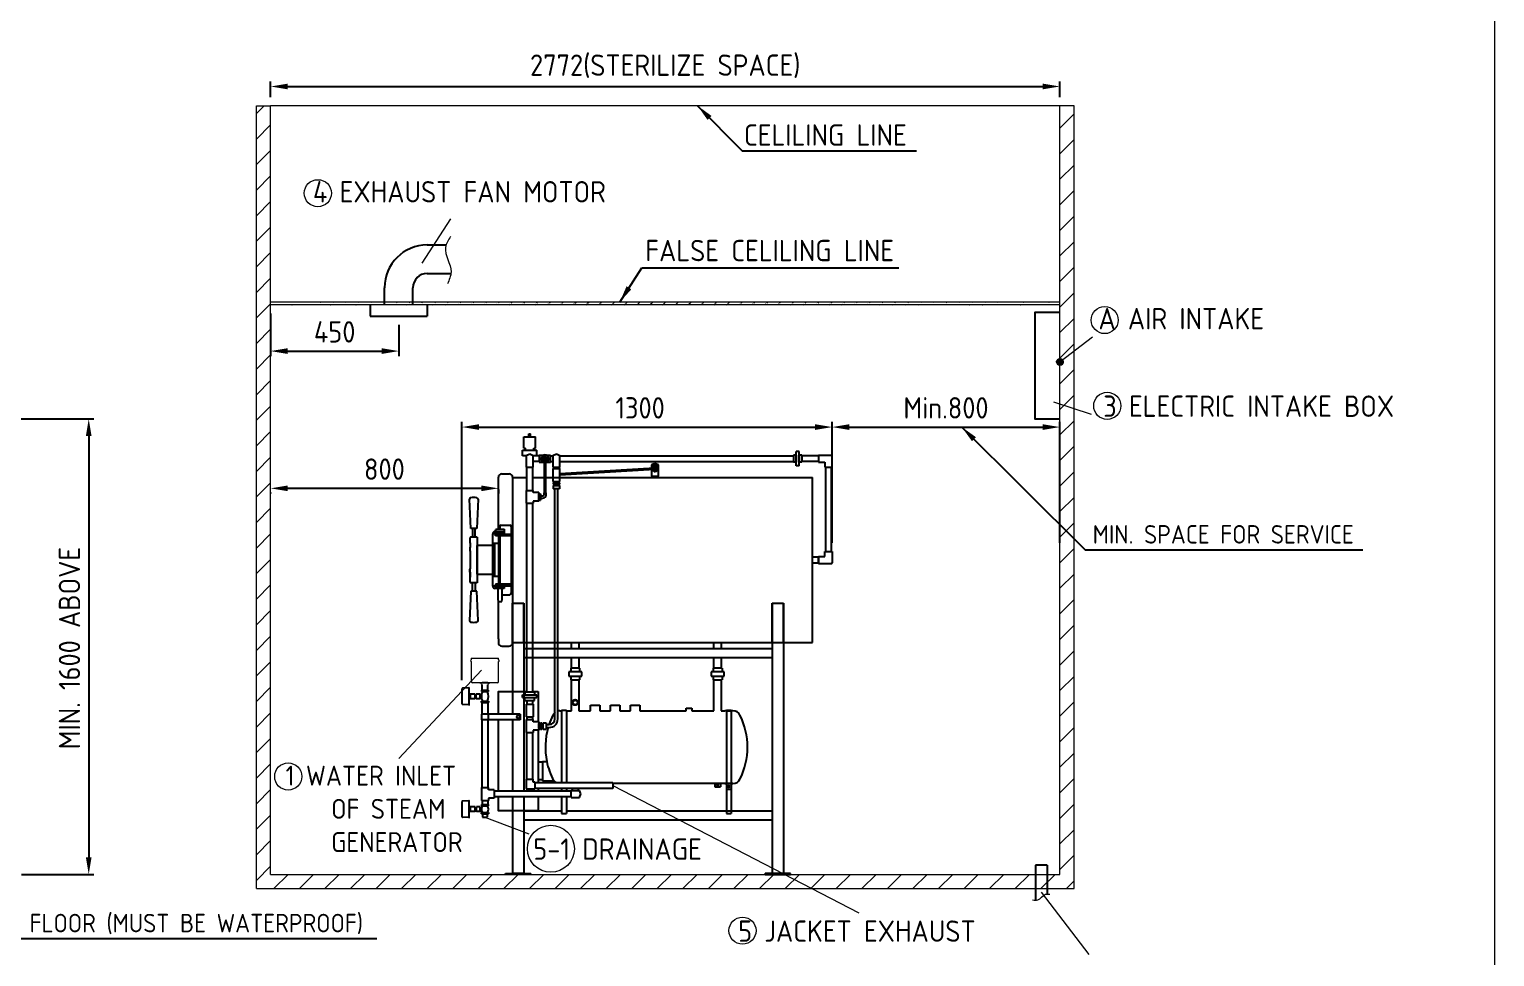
# Model space of a CAD drawing. Header units: millimetres. Extents: x -210545 to -198825, y -6489 to 1751.
# Drawn here: x -203972 to -198825, y -4350 to -1092 of the extents above; entities that cross this region are included whole.
import ezdxf

# ---------------------------------------------------------------- set-up
doc = ezdxf.new("R2010")
doc.units = ezdxf.units.MM
for name, pattern in [('DASHED2', [9.525, 6.35, -3.175]), ('HIDDEN', [9.525, 6.35, -3.175]), ('HIDDEN2', [4.7625, 3.175, -1.5875])]:
    doc.linetypes.add(name, pattern=pattern)
doc.layers.get('0').update_dxf_attribs({"lineweight": 25})
for name, color, linetype, lineweight in [('D', 3, 'Continuous', 13), ('F', 7, 'Continuous', 15), ('H', 2, 'HIDDEN', 15), ('HIDDEN', 1, 'HIDDEN2', 9), ('S', 4, 'Continuous', 15), ('線段', 7, 'Continuous', 25)]:
    doc.layers.add(name, color=color, linetype=linetype, lineweight=lineweight)
doc.styles.get("Standard").update_dxf_attribs({"font": 'KAIU.TTF'})
doc.styles.add('STU25', font='isocp2.shx')
doc.dimstyles.new('STU25', dxfattribs={"dimscale": 30, "dimtxt": 2.5, "dimasz": 2, "dimexe": 0.6, "dimexo": 1, "dimgap": 1, "dimtad": 1, "dimdsep": 46, "dimtxsty": 'STU25', "dimcen": 2, "dimazin": 2, "dimtfac": 1, "dimtmove": 0, "dimatfit": 3, "dimfxl": 0, "dimtolj": 1, "dimtzin": 0, "dimarcsym": 0})
doc.dimstyles.new('STU25$7', dxfattribs={"dimscale": 30, "dimtxt": 2.5, "dimasz": 2, "dimexe": 1.25, "dimexo": 0.625, "dimgap": 1, "dimtad": 0, "dimdec": 4, "dimdsep": 46, "dimtxsty": 'STU25', "dimcen": 2.5, "dimazin": 2, "dimtfac": 1, "dimtdec": 4, "dimtmove": 0, "dimatfit": 3, "dimfxl": 0, "dimtolj": 1, "dimtzin": 0, "dimarcsym": 0})

# ---------------------------------------------------------------- blocks, each defined once
blk = doc.blocks.new('*D1')
at = {"layer": 'D', "color": 0, "linetype": 'Continuous', "lineweight": -2}
for p, q in [((-202451.9, -3378.8), (-202451.9, -2471.4)), ((-202391.9, -2489.4), (-201211.9, -2489.4)), ((-201151.9, -2896.5), (-201151.9, -2471.4))]:
    blk.add_line(p, q, dxfattribs=at)
at = {"layer": 'D', "color": 0}
for points in [[(-202391.9, -2479.4), (-202391.9, -2499.4), (-202451.9, -2489.4)], [(-201211.9, -2499.4), (-201211.9, -2479.4), (-201151.9, -2489.4)]]:
    blk.add_solid(points, dxfattribs=at)
at = {"layer": 'Defpoints', "color": 0}
for p in [(-201151.9, -2489.4), (-201151.9, -2926.5), (-202451.9, -3408.8)]:
    blk.add_point(p, dxfattribs=at)
at = {"layer": 'D', "color": 0, "insert": (-201826.3, -2421.9), "char_height": 75, "attachment_point": 5, "style": 'STU25'}
blk.add_mtext('\\A1;1300', dxfattribs=at)
blk = doc.blocks.new('*D2')
at = {"layer": 'D', "color": 0, "linetype": 'Continuous', "lineweight": -2}
for p, q in [((-203124.1, -2090.6), (-203124.1, -2240.5)), ((-202674.1, -2129.7), (-202674.1, -2240.5)), ((-203064.1, -2222.5), (-202734.1, -2222.5))]:
    blk.add_line(p, q, dxfattribs=at)
at = {"layer": 'D', "color": 0}
for points in [[(-203064.1, -2212.5), (-203064.1, -2232.5), (-203124.1, -2222.5)], [(-202734.1, -2232.5), (-202734.1, -2212.5), (-202674.1, -2222.5)]]:
    blk.add_solid(points, dxfattribs=at)
at = {"layer": 'Defpoints', "color": 0}
for p in [(-203124.1, -2060.6), (-202674.1, -2099.7), (-202674.1, -2222.5)]:
    blk.add_point(p, dxfattribs=at)
at = {"layer": 'D', "color": 0, "insert": (-202899.1, -2155), "char_height": 75, "attachment_point": 5, "style": 'STU25'}
blk.add_mtext('\\A1;450', dxfattribs=at)
blk = doc.blocks.new('*D6')
at = {"layer": 'D', "color": 0, "lineweight": -2}
for p, q in [((-203124.1, -2719.5), (-203124.1, -2722.6)), ((-202384.1, -2704.6), (-203064.1, -2704.6)), ((-202324.1, -2708.6), (-202324.1, -2722.6))]:
    blk.add_line(p, q, dxfattribs=at)
at = {"layer": 'D', "color": 0}
for points in [[(-203064.1, -2694.6), (-203064.1, -2714.6), (-203124.1, -2704.6)], [(-202384.1, -2714.6), (-202384.1, -2694.6), (-202324.1, -2704.6)]]:
    blk.add_solid(points, dxfattribs=at)
at = {"layer": 'Defpoints', "color": 0}
for p in [(-203124.1, -2689.5), (-203124.1, -2704.6), (-202324.1, -2678.6)]:
    blk.add_point(p, dxfattribs=at)
at = {"layer": 'D', "color": 0, "insert": (-202724.5, -2637.1), "char_height": 75, "attachment_point": 5, "style": 'STU25'}
blk.add_mtext('\\A1;{\\Fisocp2.shx;800}', dxfattribs=at)
blk = doc.blocks.new('*D15')
at = {"layer": 'D', "color": 0, "lineweight": -2}
for p, q in [((-201151.9, -2896.5), (-201151.9, -2471.4)), ((-201091.9, -2489.4), (-200411.9, -2489.4)), ((-200351.9, -2896.5), (-200351.9, -2471.4))]:
    blk.add_line(p, q, dxfattribs=at)
at = {"layer": 'D', "color": 0}
for points in [[(-201091.9, -2479.4), (-201091.9, -2499.4), (-201151.9, -2489.4)], [(-200411.9, -2499.4), (-200411.9, -2479.4), (-200351.9, -2489.4)]]:
    blk.add_solid(points, dxfattribs=at)
at = {"layer": 'Defpoints', "color": 0}
for p in [(-200351.9, -2489.4), (-201151.9, -2926.5), (-200351.9, -2926.5)]:
    blk.add_point(p, dxfattribs=at)
at = {"layer": 'D', "color": 0, "insert": (-200751.9, -2421.9), "char_height": 75, "attachment_point": 5, "style": 'STU25'}
blk.add_mtext('\\A1;Min.800', dxfattribs=at)
blk = doc.blocks.new('*D19')
at = {"layer": 'D', "color": 0, "lineweight": -2}
for p, q in [((-204337.8, -2460.6), (-203745, -2460.6)), ((-203763, -2520.6), (-203763, -4000.6)), ((-203999, -4060.6), (-203745, -4060.6))]:
    blk.add_line(p, q, dxfattribs=at)
at = {"layer": 'D', "color": 0}
for points in [[(-203753, -2520.6), (-203773, -2520.6), (-203763, -2460.6)], [(-203773, -4000.6), (-203753, -4000.6), (-203763, -4060.6)]]:
    blk.add_solid(points, dxfattribs=at)
at = {"layer": 'Defpoints', "color": 0}
for p in [(-204367.8, -2460.6), (-204029, -4060.6), (-203763, -4060.6)]:
    blk.add_point(p, dxfattribs=at)
at = {"layer": 'D', "color": 0, "insert": (-203830.5, -3265.6), "char_height": 75, "attachment_point": 5, "rotation": 90, "style": 'STU25'}
blk.add_mtext('\\A1;{\\Fisocp2.shx;MIN. 1600 ABOVE}', dxfattribs=at)
blk = doc.blocks.new('*D20')
at = {"layer": 'D', "color": 0, "lineweight": -2}
for p, q in [((-203124.1, -1330.6), (-203124.1, -1275.1)), ((-200351.9, -1330.6), (-200351.9, -1275.1)), ((-203064.1, -1293.1), (-200411.9, -1293.1))]:
    blk.add_line(p, q, dxfattribs=at)
at = {"layer": 'D', "color": 0}
for points in [[(-203064.1, -1283.1), (-203064.1, -1303.1), (-203124.1, -1293.1)], [(-200411.9, -1303.1), (-200411.9, -1283.1), (-200351.9, -1293.1)]]:
    blk.add_solid(points, dxfattribs=at)
at = {"layer": 'Defpoints', "color": 0}
for p in [(-200351.9, -1293.1), (-203124.1, -1360.6), (-200351.9, -1360.6)]:
    blk.add_point(p, dxfattribs=at)
at = {"layer": 'D', "color": 0, "insert": (-201738, -1221.9), "char_height": 75, "attachment_point": 5, "style": 'STU25'}
blk.add_mtext('\\A1;{\\Fisocp2.shx;2772(STERILIZE SPACE)}', dxfattribs=at)

msp = doc.modelspace()

# ---------------------------------------------------------------- hatches: boundary and pattern name
msp.add_hatch(color=256).paths.add_polyline_path([(-200341.163, -2260.591, 1), (-200362.684, -2260.591, 1)])
at = {"layer": 'H', "linetype": 'HIDDEN', "ltscale": 5}
h = msp.add_hatch(dxfattribs=at)
h.set_pattern_fill('ANSI31', color=256, scale=20, style=0)
h.set_pattern_definition([(45, (30992.43, 15995.374), (-44.90128, 44.90128), [])])
h.paths.add_polyline_path([(-203174.12, -4110.591), (-203174.12, -1360.591), (-203124.12, -1360.591), (-203124.12, -4060.591), (-200351.924, -4060.591), (-200351.924, -1360.591), (-200301.924, -1360.591), (-200301.924, -4110.591)])
at = {"layer": 'H'}
h = msp.add_hatch(dxfattribs=at)
h.set_pattern_fill('ANSI31', color=256, scale=10, style=0)
h.set_pattern_definition([(45, (30711.61, 15455.7), (-22.4506403, 22.4506403), [])])
edge = h.paths.add_edge_path()
edge.add_line((-200351.924, -2060.591), (-203124.12, -2060.591))
edge.add_line((-200351.924, -2050.591), (-203124.12, -2050.591))

# ---------------------------------------------------------------- linework, layer by layer
at = {"linetype": 'Continuous'}
for p, q in [((-202574.12, -1849.843), (-202508.2, -1849.843)), ((-202574.12, -1949.843), (-202490.825, -1949.843)), ((-202724.12, -2060.591), (-202724.12, -1999.843)), ((-202624.12, -2060.591), (-202624.12, -1999.843)), ((-202774.12, -2060.591), (-202774.12, -2099.735)), ((-202774.12, -2099.735), (-202574.12, -2099.735)), ((-202574.12, -2060.591), (-202574.12, -2099.735)), ((-202217.12, -2513.574), (-202211.12, -2513.574)), ((-202217.12, -2523.574), (-202217.12, -2513.574)), ((-202211.12, -2523.574), (-202211.12, -2513.574)), ((-202239.12, -2570.084), (-202189.12, -2570.084)), ((-202239.12, -2580.084), (-202239.12, -2570.084)), ((-202234.12, -2523.574), (-202194.12, -2523.574)), ((-202234.12, -2563.574), (-202234.12, -2523.574)), ((-202234.12, -2563.574), (-202229.12, -2563.574)), ((-202229.12, -2570.084), (-202229.12, -2563.574)), ((-202199.12, -2570.084), (-202199.12, -2563.574)), ((-202199.12, -2563.574), (-202194.12, -2563.574)), ((-202194.12, -2563.574), (-202194.12, -2523.574)), ((-202189.12, -2580.084), (-202189.12, -2570.084)), ((-202239.12, -2590.084), (-202239.12, -2580.084)), ((-202226.62, -2590.084), (-202239.12, -2590.084)), ((-202214.12, -2585.084), (-202226.62, -2590.084)), ((-202226.62, -2590.084), (-202226.62, -2630.084)), ((-202201.62, -2590.084), (-202214.12, -2585.084)), ((-202189.12, -2590.084), (-202201.62, -2590.084)), ((-202180.702, -2590.084), (-202201.62, -2590.084)), ((-202201.62, -2630.084), (-202201.62, -2590.084)), ((-202180.702, -2610.084), (-202201.62, -2610.084)), ((-202189.12, -2590.084), (-202189.12, -2580.084)), ((-202180.702, -2587.584), (-202164.92, -2587.584)), ((-202180.702, -2587.584), (-202180.702, -2612.584)), ((-202180.702, -2612.584), (-202164.92, -2612.584)), ((-202156.484, -2587.584), (-202140.702, -2587.584)), ((-202156.484, -2612.584), (-202140.702, -2612.584)), ((-202140.702, -2612.584), (-202140.702, -2587.584)), ((-202120.327, -2585.084), (-202132.827, -2590.084)), ((-202132.827, -2590.084), (-202132.827, -2630.084)), ((-202107.827, -2590.084), (-202120.327, -2585.084)), ((-202107.827, -2630.084), (-202107.827, -2590.084)), ((-201774.12, -2617.166), (-201786.62, -2622.166)), ((-201786.62, -2622.166), (-201786.62, -2632.789)), ((-201761.62, -2622.166), (-201774.12, -2617.166)), ((-201761.62, -2662.166), (-201761.62, -2622.166)), ((-201277.722, -2587.584), (-201287.722, -2587.584)), ((-201287.722, -2587.584), (-201287.722, -2612.584)), ((-201277.722, -2612.584), (-201287.722, -2612.584)), ((-201267.722, -2575.084), (-201277.722, -2575.084)), ((-201277.722, -2625.084), (-201277.722, -2575.084)), ((-201277.722, -2587.584), (-201277.722, -2612.584)), ((-201267.722, -2625.084), (-201267.722, -2575.084)), ((-201257.722, -2587.584), (-201267.722, -2587.584)), ((-201267.722, -2587.584), (-201267.722, -2612.584)), ((-201257.722, -2612.584), (-201267.722, -2612.584)), ((-201257.722, -2587.584), (-201257.722, -2612.584)), ((-201199.624, -2590.084), (-201257.722, -2590.084)), ((-201199.624, -2610.084), (-201257.722, -2610.084)), ((-201199.624, -2587.584), (-201153.927, -2587.584)), ((-201199.624, -2587.584), (-201199.624, -2612.584)), ((-201199.624, -2612.584), (-201176.927, -2612.584)), ((-201176.927, -2612.584), (-201176.927, -2629.698)), ((-201151.927, -2629.698), (-201151.927, -2589.584)), ((-202226.62, -2630.084), (-202201.62, -2630.084)), ((-202132.827, -2630.084), (-202107.827, -2630.084)), ((-202132.827, -2635.084), (-202107.827, -2635.084)), ((-202132.827, -2635.084), (-202132.827, -2680.084)), ((-202130.327, -2630.084), (-202130.327, -2635.084)), ((-202110.327, -2630.084), (-202110.327, -2635.084)), ((-202107.827, -2680.084), (-202107.827, -2635.084)), ((-201786.62, -2636.789), (-201786.62, -2662.166)), ((-201786.62, -2662.166), (-201761.62, -2662.166)), ((-201267.722, -2625.084), (-201277.722, -2625.084)), ((-201176.927, -2629.698), (-201151.927, -2629.698)), ((-201174.427, -2926.47), (-201174.427, -2629.698)), ((-201154.427, -2926.47), (-201154.427, -2629.698)), ((-201154.427, -2629.698), (-201151.927, -2629.698)), ((-202226.62, -2712.189), (-202226.62, -2757.189)), ((-202226.62, -2712.189), (-202201.62, -2712.189)), ((-202201.62, -2719.689), (-202201.62, -2712.189)), ((-202181.62, -2719.689), (-202201.62, -2719.689)), ((-202181.62, -2719.689), (-202181.62, -2749.689)), ((-202181.62, -2724.006), (-202176.62, -2724.006)), ((-202181.62, -2745.978), (-202181.62, -2724.006)), ((-202181.62, -2743.299), (-202181.62, -2726.08)), ((-202176.62, -2724.006), (-202176.62, -2745.978)), ((-202132.827, -2680.084), (-202107.827, -2680.084)), ((-202131.391, -2685.084), (-202109.419, -2685.084)), ((-202131.391, -2685.084), (-202131.391, -2690.084)), ((-202109.419, -2690.084), (-202131.391, -2690.084)), ((-202131.391, -2695.084), (-202109.419, -2695.084)), ((-202131.391, -2695.084), (-202131.391, -2705.962)), ((-202109.419, -2705.962), (-202131.391, -2705.962)), ((-202128.712, -2680.084), (-202128.712, -2685.084)), ((-202128.712, -2685.084), (-202111.493, -2685.084)), ((-202128.712, -2690.084), (-202128.712, -2695.084)), ((-202128.712, -2695.084), (-202111.493, -2695.084)), ((-202111.493, -2680.084), (-202111.493, -2685.084)), ((-202111.493, -2690.084), (-202111.493, -2695.084)), ((-202109.419, -2685.084), (-202109.419, -2690.084)), ((-202109.419, -2695.084), (-202109.419, -2705.962)), ((-202421.104, -2845.943), (-202425.604, -2742.789)), ((-202395.617, -2743.04), (-202400.104, -2845.943)), ((-202226.62, -2757.189), (-202201.62, -2757.189)), ((-202181.62, -2749.689), (-202201.62, -2749.689)), ((-202201.62, -2749.689), (-202201.62, -2757.189)), ((-202181.62, -2745.978), (-202176.62, -2745.978)), ((-202400.104, -2845.943), (-202421.104, -2845.943)), ((-202415.354, -2845.943), (-202415.354, -2876.084)), ((-202405.854, -2876.084), (-202405.854, -2845.943)), ((-202344.12, -2863.584), (-202324.12, -2863.584)), ((-202344.12, -3048.084), (-202344.12, -2864.084)), ((-202336.12, -2856.084), (-202304.12, -2856.084)), ((-202304.12, -2862.084), (-202335.914, -2862.084)), ((-202332.053, -2848.012), (-202333.138, -2849.096)), ((-202333.138, -2855), (-202333.138, -2849.096)), ((-202333.138, -2855), (-202332.053, -2856.084)), ((-202332.053, -2848.012), (-202304.186, -2848.012)), ((-202332.053, -2856.084), (-202304.186, -2856.084)), ((-202304.186, -2848.012), (-202303.102, -2849.096)), ((-202303.102, -2855), (-202304.186, -2856.084)), ((-202304.12, -2856.084), (-202304.12, -2862.084)), ((-202303.102, -2855), (-202303.102, -2849.096)), ((-202324.12, -2898.584), (-202344.12, -2898.584)), ((-202338.12, -2898.584), (-202338.12, -3013.584)), ((-201176.927, -2943.584), (-201176.927, -2926.47)), ((-201176.927, -2926.47), (-201151.927, -2926.47)), ((-201154.427, -2926.47), (-201151.927, -2926.47)), ((-201151.927, -2926.47), (-201151.927, -2966.584)), ((-201199.624, -2943.584), (-201176.927, -2943.584)), ((-201199.624, -2943.584), (-201199.624, -2968.584)), ((-201199.624, -2968.584), (-201153.927, -2968.584)), ((-202415.354, -3066.225), (-202415.354, -3036.084)), ((-202405.854, -3036.084), (-202405.854, -3066.225)), ((-202344.12, -3013.584), (-202324.12, -3013.584)), ((-202421.104, -3066.225), (-202425.604, -3169.379)), ((-202400.104, -3066.225), (-202421.104, -3066.225)), ((-202395.617, -3169.128), (-202400.104, -3066.225)), ((-202324.12, -3048.584), (-202344.12, -3048.584)), ((-202338.12, -3048.584), (-202338.12, -3048.584)), ((-202304.12, -3056.084), (-202336.12, -3056.084)), ((-202304.12, -3050.084), (-202335.914, -3050.084)), ((-202324.973, -3094.504), (-202324.973, -3056.084)), ((-202311.267, -3094.504), (-202311.267, -3056.084)), ((-202304.12, -3050.084), (-202304.12, -3056.084)), ((-202323.888, -3102.558), (-202324.973, -3094.504)), ((-202323.888, -3102.558), (-202312.351, -3102.558)), ((-202312.351, -3102.558), (-202311.267, -3094.504)), ((-202274.12, -3107.591), (-202234.12, -3107.591)), ((-201362.12, -3107.591), (-201322.12, -3107.591)), ((-202381.447, -3412.237), (-202381.447, -3394.565)), ((-202361.147, -3412.237), (-202361.147, -3394.565)), ((-202426.927, -3433.809), (-202423.669, -3433.809)), ((-202426.927, -3436.809), (-202423.669, -3436.809)), ((-202406.09, -3427.809), (-202423.669, -3427.809)), ((-202423.669, -3427.809), (-202423.669, -3442.809)), ((-202423.669, -3442.809), (-202406.09, -3442.809)), ((-202406.09, -3442.809), (-202406.09, -3427.809)), ((-202406.09, -3429.809), (-202401.742, -3429.809)), ((-202406.09, -3440.809), (-202401.742, -3440.809)), ((-202388.51, -3427.809), (-202401.742, -3427.809)), ((-202401.742, -3442.809), (-202401.742, -3427.809)), ((-202401.742, -3442.809), (-202388.51, -3442.809)), ((-202388.51, -3442.809), (-202388.51, -3427.809)), ((-202388.51, -3429.809), (-202383.704, -3429.809)), ((-202388.51, -3440.809), (-202383.704, -3440.809)), ((-202383.797, -3413.641), (-202358.797, -3413.641)), ((-202383.797, -3413.641), (-202383.797, -3418.641)), ((-202383.797, -3418.641), (-202358.797, -3418.641)), ((-202383.704, -3440.809), (-202383.704, -3429.809)), ((-202381.447, -3413.641), (-202361.147, -3413.641)), ((-202358.797, -3418.641), (-202358.797, -3413.641)), ((-202239.12, -3439.298), (-202239.12, -3429.298)), ((-202231.12, -3419.298), (-202231.12, -3429.298)), ((-202231.12, -3449.298), (-202231.12, -3439.298)), ((-202197.12, -3419.298), (-202197.12, -3429.298)), ((-202197.12, -3449.298), (-202197.12, -3439.298)), ((-202189.12, -3439.298), (-202189.12, -3429.298)), ((-202383.797, -3451.978), (-202358.797, -3451.978)), ((-202383.797, -3456.978), (-202383.797, -3451.978)), ((-202383.797, -3456.978), (-202358.797, -3456.978)), ((-202383.297, -3497.209), (-202383.297, -3517.209)), ((-202381.297, -3497.209), (-202383.297, -3497.209)), ((-202247.61, -3497.209), (-202381.297, -3497.209)), ((-202359.829, -3497.209), (-202359.829, -3517.209)), ((-202358.797, -3451.978), (-202358.797, -3456.978)), ((-202226.62, -3449.298), (-202201.62, -3449.298)), ((-202226.62, -3462.642), (-202226.62, -3507.642)), ((-202226.62, -3462.642), (-202201.62, -3462.642)), ((-202224.12, -3449.298), (-202224.12, -3462.642)), ((-202204.12, -3449.298), (-202204.12, -3462.642)), ((-202201.62, -3462.642), (-202201.62, -3507.642)), ((-202247.61, -3517.209), (-202383.297, -3517.209)), ((-202226.62, -3507.642), (-202201.62, -3507.642)), ((-202226.62, -3516.798), (-202201.62, -3516.798)), ((-202226.62, -3516.798), (-202226.62, -3561.798)), ((-202224.12, -3507.642), (-202224.12, -3516.798)), ((-202204.12, -3507.642), (-202204.12, -3516.798)), ((-202201.62, -3524.298), (-202201.62, -3516.798)), ((-202181.62, -3524.298), (-202201.62, -3524.298)), ((-202181.62, -3524.298), (-202181.62, -3554.298)), ((-202181.62, -3530.688), (-202176.62, -3530.688)), ((-202181.62, -3547.907), (-202181.62, -3530.688)), ((-202181.62, -3532.298), (-202181.62, -3546.298)), ((-202181.62, -3547.907), (-202176.62, -3547.907)), ((-202176.62, -3550.586), (-202176.62, -3528.614)), ((-202176.62, -3528.614), (-202171.62, -3528.614)), ((-202176.62, -3547.907), (-202176.62, -3530.688)), ((-202176.62, -3550.586), (-202171.62, -3550.586)), ((-202171.62, -3528.614), (-202171.62, -3550.586)), ((-202171.62, -3530.688), (-202166.62, -3530.688)), ((-202171.62, -3547.907), (-202166.62, -3547.907)), ((-202166.62, -3528.614), (-202155.742, -3528.614)), ((-202166.62, -3550.586), (-202166.62, -3528.614)), ((-202166.62, -3547.907), (-202166.62, -3530.688)), ((-202166.62, -3550.586), (-202155.742, -3550.586)), ((-202155.742, -3528.614), (-202155.742, -3550.586)), ((-202155.742, -3534.6), (-202145.327, -3534.6)), ((-202155.742, -3544.6), (-202145.327, -3544.6)), ((-202226.62, -3561.798), (-202201.62, -3561.798)), ((-202201.62, -3554.298), (-202201.62, -3561.798)), ((-202181.62, -3554.298), (-202201.62, -3554.298)), ((-202383.797, -3755.584), (-202383.797, -3800.584)), ((-202383.797, -3755.584), (-202358.797, -3755.584)), ((-202358.797, -3763.084), (-202358.797, -3755.584)), ((-202226.62, -3726.057), (-202226.62, -3756.057)), ((-202226.62, -3726.057), (-202201.62, -3726.057)), ((-202201.62, -3736.057), (-202201.62, -3726.057)), ((-202196.62, -3736.057), (-202196.62, -3761.057)), ((-201922.239, -3738.557), (-202196.62, -3738.557)), ((-202383.797, -3800.584), (-202358.797, -3800.584)), ((-202381.297, -3800.584), (-202381.297, -3814.584)), ((-202361.297, -3800.584), (-202361.297, -3814.584)), ((-202338.797, -3763.084), (-202358.797, -3763.084)), ((-202358.797, -3793.084), (-202358.797, -3800.584)), ((-202338.797, -3793.084), (-202358.797, -3793.084)), ((-202338.797, -3763.084), (-202338.797, -3793.084)), ((-202068.823, -3768.084), (-202338.797, -3768.084)), ((-202068.823, -3788.084), (-202338.797, -3788.084)), ((-201922.239, -3758.557), (-202196.62, -3758.557)), ((-202068.823, -3790.584), (-202039.416, -3790.584)), ((-202034.416, -3778.084), (-202039.416, -3765.584)), ((-202039.416, -3790.584), (-202034.416, -3778.084)), ((-202426.927, -3829.797), (-202422.935, -3829.797)), ((-202426.927, -3832.797), (-202422.935, -3832.797)), ((-202405.356, -3823.797), (-202422.935, -3823.797)), ((-202422.935, -3823.797), (-202422.935, -3838.797)), ((-202422.935, -3838.797), (-202405.356, -3838.797)), ((-202405.356, -3838.797), (-202405.356, -3823.797)), ((-202405.356, -3825.797), (-202401.008, -3825.797)), ((-202405.356, -3836.797), (-202401.008, -3836.797)), ((-202387.776, -3823.797), (-202401.008, -3823.797)), ((-202401.008, -3838.797), (-202401.008, -3823.797)), ((-202401.008, -3838.797), (-202387.776, -3838.797)), ((-202387.776, -3838.797), (-202387.776, -3823.797)), ((-202387.776, -3825.797), (-202382.97, -3825.797)), ((-202387.776, -3836.797), (-202382.97, -3836.797)), ((-202383.797, -3814.584), (-202383.797, -3819.584)), ((-202383.797, -3814.584), (-202358.797, -3814.584)), ((-202383.797, -3819.584), (-202358.797, -3819.584)), ((-202383.797, -3843.011), (-202358.797, -3843.011)), ((-202383.797, -3848.011), (-202383.797, -3843.011)), ((-202383.797, -3848.011), (-202358.797, -3848.011)), ((-202379.297, -3848.011), (-202379.297, -3859.151)), ((-202379.297, -3859.151), (-202363.297, -3859.151)), ((-202363.297, -3848.011), (-202363.297, -3859.151)), ((-202358.797, -3819.584), (-202358.797, -3814.584)), ((-202358.797, -3843.011), (-202358.797, -3848.011)), ((-202298.62, -4057.591), (-202209.62, -4057.591)), ((-202298.62, -4060.591), (-202298.62, -4057.591)), ((-202209.62, -4060.591), (-202298.62, -4060.591)), ((-202235.12, -4057.591), (-202273.12, -4057.591)), ((-202273.12, -4057.591), (-202235.12, -4057.591)), ((-202209.62, -4060.591), (-202209.62, -4057.591)), ((-201297.62, -4057.591), (-201386.62, -4057.591)), ((-201386.62, -4060.591), (-201386.62, -4057.591)), ((-201386.62, -4060.591), (-201297.62, -4060.591)), ((-201323.12, -4057.591), (-201361.12, -4057.591)), ((-201361.12, -4057.591), (-201323.12, -4057.591)), ((-201323.12, -4057.591), (-201361.12, -4057.591)), ((-201297.62, -4060.591), (-201297.62, -4057.591)), ((-200396.924, -4028.216), (-200436.924, -4028.216)), ((-200436.924, -4028.216), (-200436.924, -4151.473)), ((-200396.924, -4028.216), (-200396.924, -4129.64))]:
    msp.add_line(p, q, dxfattribs=at)
for p, q in [((-202162.702, -2600.084), (-202162.702, -2719.992)), ((-202158.702, -2600.084), (-202158.702, -2719.992)), ((-202140.702, -2590.084), (-202132.827, -2590.084)), ((-202140.702, -2610.084), (-202132.827, -2610.084)), ((-202107.827, -2590.084), (-201287.722, -2590.084)), ((-202107.827, -2610.084), (-201287.722, -2610.084)), ((-201287.722, -2590.084), (-201287.722, -2610.084)), ((-202324.12, -2678.584), (-202324.12, -2665.584)), ((-202312.12, -2653.584), (-202286.12, -2653.584)), ((-202274.12, -2665.584), (-202274.12, -2706.084)), ((-202274.12, -2666.084), (-202224.12, -2666.084)), ((-202224.12, -2712.189), (-202224.12, -2630.084)), ((-202224.12, -2630.084), (-202204.12, -2630.084)), ((-202204.12, -2630.084), (-202204.12, -2712.189)), ((-202204.12, -2666.084), (-201220.624, -2666.084)), ((-202107.827, -2652.833), (-201774.12, -2632.789)), ((-202107.827, -2656.833), (-201774.12, -2636.789)), ((-201784.12, -2666.084), (-201784.12, -2662.166)), ((-201764.12, -2662.166), (-201764.12, -2666.084)), ((-201220.624, -3246.584), (-201220.624, -2666.084)), ((-202324.12, -2848.012), (-202324.12, -2678.584)), ((-202274.12, -2686.084), (-202274.12, -3226.084)), ((-202164.702, -2719.992), (-202164.702, -2727.992)), ((-202156.702, -2719.992), (-202164.702, -2719.992)), ((-202156.702, -2727.992), (-202156.702, -2719.992)), ((-202125.327, -3514.6), (-202125.327, -2705.962)), ((-202115.327, -3514.6), (-202115.327, -2705.962)), ((-202224.12, -3419.298), (-202224.12, -2757.189)), ((-202204.12, -2757.189), (-202204.12, -3419.298)), ((-202176.62, -2730.992), (-202167.702, -2730.992)), ((-202176.62, -2738.992), (-202167.702, -2738.992)), ((-202424.104, -2878.584), (-202424.104, -2895.084)), ((-202398.104, -2876.084), (-202421.604, -2876.084)), ((-202398.104, -2876.084), (-202398.104, -3036.084)), ((-202334.12, -2871.084), (-202334.12, -2865.084)), ((-202334.12, -2865.084), (-202279.12, -2865.084)), ((-202279.12, -2871.084), (-202334.12, -2871.084)), ((-202324.12, -2862.084), (-202324.12, -2865.084)), ((-202324.12, -2871.084), (-202324.12, -3041.084)), ((-202319.12, -2838.875), (-202319.12, -2848.012)), ((-202319.12, -2871.084), (-202319.12, -3041.084)), ((-202314.12, -2833.875), (-202284.12, -2833.875)), ((-202279.12, -2838.875), (-202279.12, -3073.293)), ((-202279.12, -2865.084), (-202279.12, -2871.084)), ((-202424.104, -2913.584), (-202424.104, -2923.584)), ((-202423.104, -2896.084), (-202423.104, -2912.584)), ((-202423.104, -2924.584), (-202423.104, -2987.584)), ((-202397.104, -2904.584), (-202398.104, -2905.584)), ((-202398.104, -3006.584), (-202398.104, -2905.584)), ((-202397.104, -2904.584), (-202344.12, -2904.584)), ((-201199.624, -2946.084), (-201220.7, -2946.084)), ((-201220.7, -2966.084), (-201199.624, -2966.084)), ((-201199.624, -2966.084), (-201199.624, -2946.084)), ((-201199.624, -2966.084), (-201199.624, -2946.084)), ((-202424.104, -2998.584), (-202424.104, -2988.584)), ((-202424.104, -2988.584), (-202424.104, -2998.584)), ((-202424.104, -3017.084), (-202424.104, -3033.584)), ((-202423.104, -2999.584), (-202423.104, -3016.084)), ((-202423.104, -3016.084), (-202423.104, -2999.584)), ((-202398.104, -3036.084), (-202421.604, -3036.084)), ((-202397.104, -3007.584), (-202398.104, -3006.584)), ((-202344.12, -3007.584), (-202397.104, -3007.584)), ((-202279.12, -3041.084), (-202334.12, -3041.084)), ((-202334.12, -3041.084), (-202334.12, -3047.084)), ((-202334.12, -3047.084), (-202279.12, -3047.084)), ((-202324.12, -3047.084), (-202324.12, -3048.584)), ((-202319.12, -3047.084), (-202319.12, -3050.084)), ((-202311.267, -3078.293), (-202284.12, -3078.293)), ((-202279.12, -3047.084), (-202279.12, -3041.084)), ((-202324.12, -3233.584), (-202324.12, -3102.558)), ((-202274.12, -3246.584), (-202274.12, -3107.591)), ((-202273.12, -3497.209), (-202273.12, -3107.591)), ((-202235.12, -3107.591), (-202235.12, -3768.084)), ((-202234.12, -3246.584), (-202234.12, -3107.591)), ((-201362.12, -3246.584), (-201362.12, -3107.591)), ((-201361.12, -4057.591), (-201361.12, -3107.591)), ((-201323.12, -3107.591), (-201323.12, -4057.591)), ((-201322.12, -3246.584), (-201322.12, -3107.591)), ((-202324.12, -3233.584), (-202324.12, -3246.584)), ((-202274.12, -3246.584), (-202274.12, -3206.084)), ((-202312.12, -3258.584), (-202286.12, -3258.584)), ((-202274.12, -3246.584), (-201220.624, -3246.584)), ((-202235.12, -3267.591), (-201361.12, -3267.591)), ((-202067.12, -3267.591), (-202067.12, -3246.584)), ((-202041.12, -3246.584), (-202041.12, -3267.591)), ((-201567.12, -3267.591), (-201567.12, -3246.584)), ((-201541.12, -3246.584), (-201541.12, -3267.591)), ((-201361.12, -3299.591), (-202235.12, -3299.591)), ((-202038.62, -3336.584), (-202069.62, -3336.584)), ((-202069.62, -3336.584), (-202069.62, -3348.584)), ((-202067.12, -3336.584), (-202067.12, -3299.591)), ((-202041.12, -3299.591), (-202041.12, -3336.584)), ((-202038.62, -3336.584), (-202038.62, -3348.584)), ((-201538.62, -3336.584), (-201569.62, -3336.584)), ((-201569.62, -3336.584), (-201569.62, -3348.584)), ((-201567.12, -3336.584), (-201567.12, -3299.591)), ((-201541.12, -3299.591), (-201541.12, -3336.584)), ((-201538.62, -3336.584), (-201538.62, -3348.584)), ((-202371.297, -3388.084), (-202381.447, -3388.084)), ((-202361.147, -3388.084), (-202371.297, -3388.084)), ((-202031.12, -3348.584), (-202077.12, -3348.584)), ((-202077.12, -3348.584), (-202077.12, -3364.584)), ((-202077.12, -3364.584), (-202031.12, -3364.584)), ((-202069.62, -3364.584), (-202069.62, -3376.584)), ((-202069.62, -3376.584), (-202038.62, -3376.584)), ((-202067.12, -3486.584), (-202067.12, -3376.584)), ((-202041.12, -3376.584), (-202041.12, -3486.584)), ((-202038.62, -3364.584), (-202038.62, -3376.584)), ((-202031.12, -3364.584), (-202031.12, -3348.584)), ((-201531.12, -3348.584), (-201577.12, -3348.584)), ((-201577.12, -3348.584), (-201577.12, -3364.584)), ((-201577.12, -3364.584), (-201531.12, -3364.584)), ((-201569.62, -3364.584), (-201569.62, -3376.584)), ((-201569.62, -3376.584), (-201538.62, -3376.584)), ((-201567.12, -3486.584), (-201567.12, -3376.584)), ((-201541.12, -3376.584), (-201541.12, -3486.584)), ((-201538.62, -3364.584), (-201538.62, -3376.584)), ((-201531.12, -3364.584), (-201531.12, -3348.584)), ((-202381.447, -3412.237), (-202381.447, -3413.641)), ((-202361.147, -3413.641), (-202361.147, -3412.237)), ((-202239.12, -3429.298), (-202189.12, -3429.298)), ((-202239.12, -3439.298), (-202189.12, -3439.298)), ((-202231.12, -3419.298), (-202197.12, -3419.298)), ((-202184.12, -3417.591), (-202184.12, -3524.298)), ((-202381.297, -3497.209), (-202381.297, -3456.978)), ((-202361.297, -3456.978), (-202361.297, -3497.209)), ((-202247.61, -3497.209), (-202247.61, -3517.209)), ((-202231.12, -3449.298), (-202197.12, -3449.298)), ((-202101.898, -3483.584), (-202101.898, -3738.557)), ((-202101.898, -3483.584), (-202084.898, -3483.584)), ((-202084.898, -3483.584), (-202084.898, -3738.557)), ((-202079.12, -3486.584), (-202067.12, -3486.584)), ((-202041.12, -3486.584), (-202000.62, -3486.584)), ((-202000.62, -3486.584), (-202000.62, -3465.584)), ((-202000.62, -3465.584), (-201967.62, -3465.584)), ((-201967.62, -3465.584), (-201967.62, -3486.584)), ((-201967.62, -3486.584), (-201930.62, -3486.584)), ((-201930.62, -3465.584), (-201897.62, -3465.584)), ((-201930.62, -3486.584), (-201930.62, -3465.584)), ((-201897.62, -3465.584), (-201897.62, -3486.584)), ((-201897.62, -3486.584), (-201860.62, -3486.584)), ((-201860.62, -3465.584), (-201827.62, -3465.584)), ((-201860.62, -3486.584), (-201860.62, -3465.584)), ((-201827.62, -3465.584), (-201827.62, -3486.584)), ((-201827.62, -3486.584), (-201664.12, -3486.584)), ((-201664.12, -3486.584), (-201664.12, -3476.584)), ((-201664.12, -3476.584), (-201644.12, -3476.584)), ((-201644.12, -3476.584), (-201644.12, -3486.584)), ((-201644.12, -3486.584), (-201567.12, -3486.584)), ((-201541.12, -3486.584), (-201529.12, -3486.584)), ((-201523.341, -3483.584), (-201523.341, -3846.176)), ((-201523.341, -3483.584), (-201506.341, -3483.584)), ((-201506.341, -3483.584), (-201506.341, -3846.176)), ((-202381.297, -3755.584), (-202381.297, -3517.209)), ((-202361.297, -3517.209), (-202361.297, -3755.584)), ((-202273.12, -3768.084), (-202273.12, -3517.209)), ((-202224.12, -3726.057), (-202224.12, -3561.798)), ((-202204.12, -3561.798), (-202204.12, -3726.057)), ((-202184.12, -3554.298), (-202184.12, -3738.557)), ((-202169.13, -3666.584), (-202184.12, -3666.584)), ((-202169.13, -3663.584), (-202169.13, -3731.584)), ((-202169.13, -3663.584), (-202154.13, -3663.584)), ((-202196.62, -3736.057), (-202201.62, -3736.057)), ((-202169.13, -3728.584), (-202184.12, -3728.584)), ((-202169.13, -3731.584), (-202129.916, -3731.584)), ((-201922.239, -3738.557), (-201922.239, -3758.557)), ((-201922.239, -3740.584), (-201529.12, -3740.584)), ((-201564.12, -3740.584), (-201564.12, -3752.584)), ((-201564.12, -3752.584), (-201544.12, -3752.584)), ((-201544.12, -3740.584), (-201544.12, -3752.584)), ((-201529.12, -3741.584), (-201529.12, -3740.584)), ((-202273.12, -4057.591), (-202273.12, -3788.084)), ((-202235.12, -3788.084), (-202235.12, -4057.591)), ((-202196.62, -3761.057), (-202221.62, -3761.057)), ((-202184.12, -3758.557), (-202184.12, -3768.084)), ((-202184.12, -3788.084), (-202184.12, -3837.591)), ((-202101.898, -3758.557), (-202101.898, -3768.084)), ((-202101.898, -3788.084), (-202101.898, -3846.176)), ((-202084.898, -3758.557), (-202084.898, -3768.084)), ((-202084.898, -3788.084), (-202084.898, -3846.176)), ((-202068.823, -3765.584), (-202039.416, -3765.584)), ((-202068.823, -3790.584), (-202068.823, -3765.584)), ((-202064.12, -3765.584), (-202064.12, -3758.557)), ((-202044.12, -3758.557), (-202044.12, -3765.584)), ((-201523.341, -3761.584), (-201506.341, -3761.584)), ((-202235.12, -3837.591), (-202273.12, -3837.591)), ((-202235.12, -3837.591), (-202101.898, -3837.591)), ((-202101.898, -3846.176), (-202084.898, -3846.176)), ((-202084.898, -3837.591), (-201361.12, -3837.591)), ((-201523.341, -3846.176), (-201506.341, -3846.176)), ((-201361.12, -3869.591), (-202235.12, -3869.591)), ((-202273.12, -4057.591), (-202235.12, -4057.591))]:
    msp.add_line(p, q)
at = {"color": 7, "linetype": 'Continuous', "lineweight": 15}
for p, q in [((-202419.297, -3301.084), (-202419.297, -3307.3)), ((-202419.297, -3301.084), (-202323.297, -3301.084)), ((-202419.297, -3312.868), (-202419.297, -3383.084)), ((-202323.297, -3307.3), (-202323.297, -3301.084)), ((-202323.297, -3383.084), (-202323.297, -3312.868)), ((-202328.297, -3388.084), (-202414.297, -3388.084))]:
    msp.add_line(p, q, dxfattribs=at)
at = {"color": 7, "linetype": 'Continuous'}
for p, q in [((-202451.927, -3408.791), (-202451.927, -3461.827)), ((-202427.453, -3405.611), (-202450.032, -3406.794)), ((-202426.927, -3464.508), (-202426.927, -3406.11)), ((-202427.453, -3465.007), (-202450.032, -3463.824)), ((-202451.927, -3804.78), (-202451.927, -3857.815)), ((-202427.453, -3801.599), (-202450.032, -3802.782)), ((-202426.927, -3860.496), (-202426.927, -3802.099)), ((-202427.453, -3860.996), (-202450.032, -3859.812))]:
    msp.add_line(p, q, dxfattribs=at)
at = {"lineweight": -3}
for p, q in [((-202107.676, -3485.584), (-202101.898, -3485.584)), ((-202084.898, -3485.584), (-202079.12, -3485.584)), ((-202079.12, -3485.584), (-202079.12, -3486.584)), ((-201529.12, -3485.584), (-201529.12, -3486.584)), ((-201500.563, -3485.584), (-201529.12, -3485.584)), ((-201500.563, -3741.584), (-201529.12, -3741.584)), ((-201529.12, -3741.584), (-201500.563, -3741.584))]:
    msp.add_line(p, q, dxfattribs=at)
at = {"linetype": 'DASHED2', "ltscale": 3}
msp.add_line((-201523.341, -3485.584), (-201506.341, -3485.584), dxfattribs=at)
at = {"linetype": 'Continuous'}
msp.add_lwpolyline([(-200351.924, -2086.722), (-200439.509, -2086.722), (-200439.509, -2460.591), (-200351.924, -2460.591)], dxfattribs=at)
for points in [[(-202158.702, -2607.191), (-202153.547, -2604.215), (-202153.547, -2595.953), (-202160.702, -2591.822), (-202167.857, -2595.953), (-202167.857, -2604.215), (-202162.702, -2607.191)], [(-201779.978, -2636.789), (-201779.978, -2638.171), (-201774.12, -2641.553), (-201768.262, -2638.171), (-201768.262, -2631.407), (-201774.12, -2628.025), (-201779.978, -2631.407), (-201779.978, -2632.789)], [(-202324.12, -3497.209), (-202324.12, -3417.591), (-202224.12, -3417.591)], [(-202204.12, -3417.591), (-202184.12, -3417.591)], [(-202324.12, -3768.084), (-202324.12, -3517.209)], [(-202324.12, -3837.591), (-202324.12, -3788.084)], [(-202184.12, -3837.591), (-202324.12, -3837.591), (-202324.12, -3837.591)]]:
    msp.add_lwpolyline(points)
for centre, radius in [((-200351.924, -2260.591), 10.761), ((-202054.12, -3456.584), 10), ((-202054.12, -3456.584), 8), ((-201554.12, -3746.584), 2.5), ((-201514.841, -3752.081), 3.5)]:
    msp.add_circle(centre, radius)
msp.add_circle((-202253.57, -3507.209), 5.623, dxfattribs=at)
for centre, radius, start, end in [((-202574.12, -1999.843), 150, 90, 180), ((-202574.12, -1999.843), 50, 90, 180), ((-201153.927, -2589.584), 2, 0, 90), ((-202420.597, -2742.789), 5.007, 101.352885, 180), ((-202410.604, -2792.561), 55.773, 78.648227, 101.352885), ((-202400.61, -2742.782), 5, 357.039064, 78.648227), ((-202336.12, -2864.084), 8, 90, 180), ((-201153.927, -2966.584), 2, 270, 0), ((-202336.12, -3048.084), 8, 180, 270), ((-202420.597, -3169.379), 5.007, 180, 258.647115), ((-202410.604, -3119.607), 55.773, 258.647115, 281.351773), ((-202400.61, -3169.386), 5, 281.351773, 2.960936), ((-202340.773, -3435.309), 42.931, 157.153781, 202.846219), ((-202401.822, -3435.309), 42.931, 337.153781, 22.846219), ((-202145.327, -3514.6), 20, 270, 0), ((-202145.327, -3514.6), 30, 270, 0), ((-202361.651, -3831.297), 22.053, 147.917364, 212.082636), ((-202380.944, -3831.297), 22.053, 327.917364, 32.082636)]:
    msp.add_arc(centre, radius, start, end, dxfattribs=at)
for centre, radius, start, end in [((-202160.702, -2600.084), 13.193, 278.719684, 261.280316), ((-202160.702, -2600.084), 2, 0, 180), ((-201774.12, -2634.789), 11.113, 190.368194, 169.631806), ((-202312.12, -2665.584), 12, 90, 180), ((-202286.12, -2665.584), 12, 0, 90), ((-201774.12, -2634.789), 9.013, 192.821376, 167.178624), ((-201774.12, -2634.789), 2, 270, 90), ((-202167.702, -2727.992), 3, 270, 0), ((-202167.702, -2727.992), 11, 270, 0), ((-202421.604, -2878.584), 2.5, 90, 180), ((-202335.914, -2864.084), 2, 90, 165.522488), ((-202314.12, -2838.875), 5, 90, 180), ((-202284.12, -2838.875), 5, 0, 90), ((-202423.104, -2895.084), 1, 180, 270), ((-202423.104, -2913.584), 1, 90, 180), ((-202423.104, -2923.584), 1, 180, 270), ((-202423.104, -2988.584), 1, 90, 180), ((-202423.104, -2998.584), 1, 180, 270), ((-202423.104, -3017.084), 1, 90, 180), ((-202421.604, -3033.584), 2.5, 180, 270), ((-202335.914, -3048.084), 2, 194.477512, 270), ((-202284.12, -3073.293), 5, 270, 0), ((-202312.12, -3246.584), 12, 180, 270), ((-202286.12, -3246.584), 12, 270, 0), ((-201906.12, -3613.584), 253, 191.398312, 207.80107), ((-202221.62, -3756.057), 5, 180, 270)]:
    msp.add_arc(centre, radius, start, end)
at = {"color": 7, "linetype": 'Continuous', "lineweight": 15}
for centre, radius, start, end in [((-202419.297, -3310.084), 2.5, 96.15064, 263.84936), ((-202419.597, -3307.3), 0.3, 276.15064, 0), ((-202419.597, -3312.868), 0.3, 0, 83.84936), ((-202322.997, -3307.3), 0.3, 180, 263.84936), ((-202322.997, -3312.868), 0.3, 96.15064, 180), ((-202323.297, -3310.084), 2.5, 276.15064, 83.84936), ((-202414.297, -3383.084), 5, 180, 270), ((-202390.808, -3398.084), 10, 20.605558, 90), ((-202351.787, -3398.084), 10, 90, 159.394442), ((-202328.297, -3383.084), 5, 270, 0)]:
    msp.add_arc(centre, radius, start, end, dxfattribs=at)
at = {"color": 7, "linetype": 'Continuous'}
for centre, radius, start, end in [((-202449.927, -3408.791), 2, 93, 180), ((-202427.427, -3406.11), 0.5, 0, 93), ((-202449.927, -3461.827), 2, 180, 267), ((-202427.427, -3464.508), 0.5, 267, 0), ((-202449.927, -3804.78), 2, 93, 180), ((-202427.427, -3802.099), 0.5, 0, 93), ((-202449.927, -3857.815), 2, 180, 267), ((-202427.427, -3860.496), 0.5, 267, 0)]:
    msp.add_arc(centre, radius, start, end, dxfattribs=at)
at = {"lineweight": -3}
for centre, radius, start, end in [((-202107.676, -3513.584), 28, 129.078126, 153.6122), ((-202107.676, -3513.584), 28, 90, 105.856956), ((-201500.563, -3513.584), 28, 26.3878, 90), ((-201906.12, -3613.584), 253, 164.177087, 191.398312), ((-201906.12, -3613.584), 253, 153.6122, 161.808697), ((-201702.12, -3613.584), 253, 333.6122, 26.3878), ((-202107.676, -3713.584), 28, 220.005201, 243.110976), ((-201500.563, -3713.584), 28, 270, 333.6122)]:
    msp.add_arc(centre, radius, start, end, dxfattribs=at)
at = {"layer": 'D', "linetype": 'Continuous'}
msp.add_line((-202592.097, -1913.792), (-202491.354, -1758.232), dxfattribs=at)
at = {"layer": 'D'}
for p, q in [((-200351.924, -2260.591), (-200237.444, -2172.258)), ((-200374.357, -2401.193), (-200242.243, -2444.514)), ((-202674.003, -3652.965), (-202383.147, -3343.655)), ((-201922.239, -3748.557), (-201057.711, -4195.99)), ((-202371.297, -3859.151), (-202217.621, -3918.14)), ((-200417.337, -4122.761), (-200250.255, -4341.442))]:
    msp.add_line(p, q, dxfattribs=at)
for centre, radius in [((-202958.302, -1667.931), 47.5), ((-200194.699, -2113.654), 47.5), ((-200185.608, -2414.743), 47.5), ((-203062.301, -3716.755), 47.5), ((-202139.781, -3970.576), 82.5), ((-201466.645, -4258.125), 47.5)]:
    msp.add_circle(centre, radius, dxfattribs=at)
for points in [[(-202491.885, -1820.266), (-202510.147, -1858.171), (-202490.48, -1944.509), (-202503.123, -1986.625)], [(-200447.587, -4150.333), (-200429.259, -4150.333), (-200402.853, -4130.464), (-200387.631, -4130.464)]]:
    msp.add_spline(points, degree=3, dxfattribs=at)
at = {"layer": 'F', "color": 6}
msp.add_lwpolyline([(-210544.621, 1750.532), (-210544.621, -6489.468), (-198824.621, -6489.468), (-198824.621, 1750.532)], close=True, dxfattribs=at)
msp.add_lwpolyline([(-210544.621, 1750.532), (-210544.621, -6489.468), (-198824.621, -6489.468), (-198824.621, 1750.532)], close=True, dxfattribs=at)
at = {"layer": 'HIDDEN', "ltscale": 8}
msp.add_line((-202206.12, -2630.084), (-202222.12, -2630.084), dxfattribs=at)
at = {"layer": 'S', "linetype": 'Continuous'}
for p, q in [((-203174.12, -4110.591), (-203174.12, -1360.591)), ((-203174.12, -1360.591), (-203124.12, -1360.591)), ((-203124.12, -4060.591), (-203124.12, -1360.591)), ((-200351.924, -1360.591), (-203124.12, -1360.591)), ((-200351.924, -4060.591), (-200351.924, -1360.591)), ((-200301.924, -1360.591), (-200351.924, -1360.591)), ((-200301.924, -4110.591), (-200301.924, -1360.591)), ((-200351.924, -2050.591), (-203124.12, -2050.591)), ((-200351.924, -2060.591), (-203124.12, -2060.591)), ((-203124.12, -4060.591), (-200351.924, -4060.591)), ((-203174.12, -4110.591), (-200301.924, -4110.591))]:
    msp.add_line(p, q, dxfattribs=at)
at = {"layer": '線段'}
msp.add_line((-202423.104, -2924.584), (-202423.104, -2987.584), dxfattribs=at)

# ---------------------------------------------------------------- texts
at = {"layer": 'D', "color": 11, "attachment_point": 1}
for s, insert, char_height in [('{\\Fisocp2.shx;\\C3;CELILING LINE}', (-201461.526, -1426.111), 75), ('{\\Fisocp2.shx;\\C3;4 EXHAUST FAN MOTOR}', (-202975.35, -1625.455), 75), ('{\\Fisocp2.shx;\\C3;FALSE CELILING LINE}', (-201808.012, -1831.91), 75), ('{\\Fisocp2.shx;\\C3;A AIR INTAKE}', (-200216.415, -2071.011), 75), ('{\\Fisocp2.shx;\\C3;3 ELECTRIC INTAKE BOX}', (-200199.598, -2378.525), 75), ('{\\Fisocp2.shx;\\C3;MIN. SPACE FOR SERVICE}', (-200236.608, -2833.653), 65), ('{\\Fisocp2.shx;\\C3;1 WATER INLET\\P    OF STEAM \\P    GENERATOR}', (-203071.476, -3678.667), 70), ('{\\Fisocp2.shx;\\C3;FLOOR (MUST BE WATERPROOF)}', (-203970.651, -4199.101), 65), ('{\\Fisocp2.shx;\\C3;5 JACKET EXHAUST}', (-201481.803, -4222.36), 75)]:
    msp.add_mtext(s, dxfattribs=dict(at, insert=insert, char_height=char_height))
at = {"layer": 'D', "color": 11, "insert": (-202201.335, -3934.143), "char_height": 75, "attachment_point": 1, "style": 'STU25'}
msp.add_mtext('{\\C3;5-1 DRAINAGE }', dxfattribs=at)

# ---------------------------------------------------------------- dimensions: what is measured, and where the dimension line sits
at = {"layer": 'D'}
dim = msp.add_linear_dim(base=(-200351.924, -1293.135), p1=(-203124.12, -1360.591), p2=(-200351.924, -1360.591), text='{\\Fisocp2.shx;<>(STERILIZE SPACE)}', dimstyle='STU25', override={"dimdec": 0}, dxfattribs=at)
dim.commit()
dim.dimension.update_dxf_attribs({"geometry": '*D20', "text_midpoint": (-201738.022, -1221.885)})
at = {"layer": 'D', "linetype": 'Continuous'}
dim = msp.add_linear_dim(base=(-202674.12, -2222.548), p1=(-203124.12, -2060.591), p2=(-202674.12, -2099.735), dimstyle='STU25', dxfattribs=at)
dim.commit()
dim.dimension.update_dxf_attribs({"geometry": '*D2', "text_midpoint": (-202899.12, -2155.048)})
dim = msp.add_linear_dim(base=(-201151.927, -2489.443), p1=(-202451.927, -3408.791), p2=(-201151.927, -2926.47), dimstyle='STU25', override={"dimdec": 0}, dxfattribs=at)
dim.commit()
dim.dimension.update_dxf_attribs({"geometry": '*D1', "text_midpoint": (-201826.322, -2489.443), "dimtype": 160})
at = {"layer": 'D'}
dim = msp.add_linear_dim(base=(-200351.924, -2489.443), p1=(-201151.927, -2926.47), p2=(-200351.924, -2926.47), text='Min.<>', dimstyle='STU25', dxfattribs=at)
dim.commit()
dim.dimension.update_dxf_attribs({"geometry": '*D15', "text_midpoint": (-200751.925, -2421.943)})
dim = msp.add_linear_dim(base=(-203763.007, -4060.591), p1=(-204367.848, -2460.591), p2=(-204028.993, -4060.591), angle=90, text='{\\Fisocp2.shx;MIN. <> ABOVE}', dimstyle='STU25', dxfattribs=at)
dim.commit()
dim.dimension.update_dxf_attribs({"geometry": '*D19', "text_midpoint": (-203763.007, -3265.572), "dimtype": 160})
dim = msp.add_linear_dim(base=(-203124.12, -2704.599), p1=(-202324.12, -2678.584), p2=(-203124.12, -2689.463), text='{\\Fisocp2.shx;<>}', dimstyle='STU25', dxfattribs=at)
dim.commit()
dim.dimension.update_dxf_attribs({"geometry": '*D6', "text_midpoint": (-202724.495, -2704.599), "dimtype": 160})

# ---------------------------------------------------------------- leaders
for points in [[(-201624.68, -1360.591), (-201468.215, -1519.603), (-200855.184, -1519.603)], [(-201897.984, -2050.591), (-201820.307, -1929.734), (-200917.7, -1929.734)], [(-200696.385, -2489.443), (-200263.013, -2920.253), (-199288.08, -2920.253)], [(-204431.639, -4060.591), (-204003.629, -4285.154), (-202750.452, -4285.154)]]:
    msp.add_leader(points, dimstyle='STU25$7', override={"dimgap": 1, "dimtad": 0}, dxfattribs=at)

doc.saveas('drawing.dxf')
